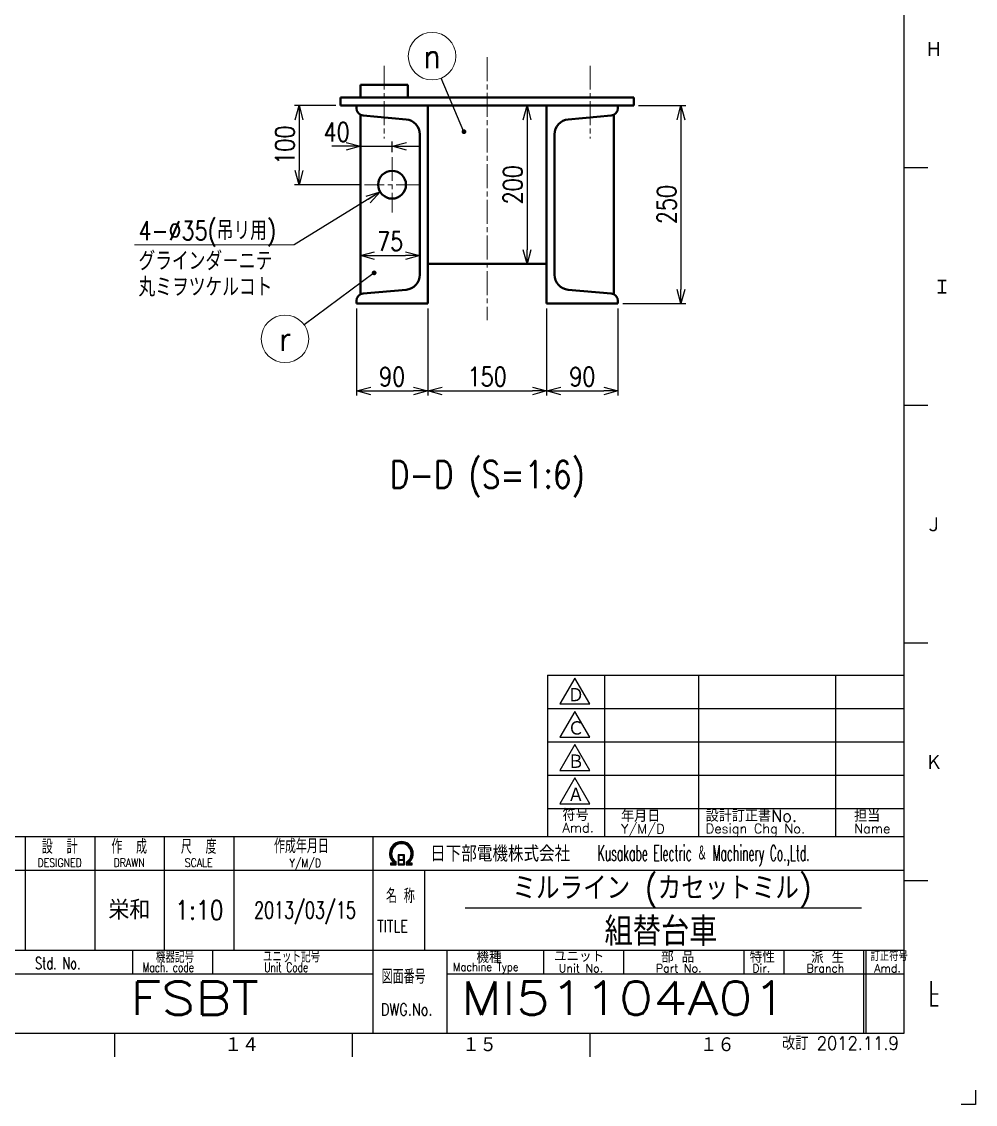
# Model space of a CAD drawing. Header units: millimetres. Extents: x 0 to 8410, y 0 to 5940.
# Drawn here: x 6404 to 8410, y 0 to 2278 of the extents above; entities that cross this region are included whole.
import ezdxf
from ezdxf.enums import TextEntityAlignment as Align

# ---------------------------------------------------------------- set-up
doc = ezdxf.new("R2010")
doc.units = ezdxf.units.MM
doc.header["$LTSCALE"] = 10
doc.linetypes.add('GEN7A', pattern=[7.5, 5, -0.75, 1, -0.75])
doc.layers.get('0').update_dxf_attribs({"lineweight": 20})
doc.layers.get('DEFPOINTS').update_dxf_attribs({"color": 253})
for name, color, linetype, lineweight in [('2', 5, 'Continuous', 40), ('4', 3, 'Continuous', 13), ('5', 3, 'Continuous', 13), ('6', 7, 'Continuous', 50), ('7A', 4, 'GEN7A', 13)]:
    doc.layers.add(name, color=color, linetype=linetype, lineweight=lineweight)
doc.layers.add('RAHM2', color=1, linetype='Continuous')
doc.styles.add('DIMENSION', font='romans.shx', dxfattribs={"width": 0.8, "bigfont": 'extfont2.shx'})
doc.styles.get("Standard").update_dxf_attribs({"font": 'romans.shx', "width": 0.8, "bigfont": 'extfont2.shx'})
doc.dimstyles.new('GEN-ISO$0', dxfattribs={"dimscale": 10, "dimtxt": 4, "dimasz": 3, "dimexe": 1, "dimexo": 1, "dimgap": 1, "dimtad": 3, "dimrnd": 0.01, "dimdsep": 46, "dimtxsty": 'Standard', "dimblk": 'OPEN30', "dimcen": 0, "dimclrt": 7, "dimazin": 2, "dimtp": 0.1, "dimtm": 0.1, "dimtfac": 0.6, "dimtmove": 2, "dimatfit": 3, "dimldrblk": 'OPEN30', "dimfxl": 1, "dimarcsym": 0})
doc.dimstyles.new('GEN-ISO$7', dxfattribs={"dimscale": 10, "dimtxt": 4, "dimasz": 3, "dimexe": 1, "dimexo": 1, "dimgap": 1, "dimtad": 3, "dimrnd": 0.01, "dimdsep": 46, "dimtxsty": 'Standard', "dimblk": 'OPEN30', "dimcen": 0, "dimclrt": 7, "dimazin": 2, "dimtp": 0.1, "dimtm": 0.1, "dimtfac": 0.6, "dimtmove": 2, "dimatfit": 3, "dimldrblk": 'OPEN30', "dimfxl": 1, "dimarcsym": 0})

# ---------------------------------------------------------------- blocks, each defined once
blk = doc.blocks.new('1A1ブヒン')
at = {"layer": 'RAHM2', "color": 5, "linetype": 'Continuous'}
for p, q in [((826, 15), (826, 579)), ((831, 197), (826, 197)), ((831, 147), (826, 147)), ((831, 97), (826, 97)), ((831, 47), (826, 47)), ((25, 15), (826, 15)), ((660, 10), (660, 15)), ((710, 10), (710, 15)), ((760, 10), (760, 15)), ((841, 3), (841, 0)), ((841, 0), (838, 0))]:
    blk.add_line(p, q, dxfattribs=at)
at = {"layer": 'RAHM2', "color": 7, "linetype": 'Continuous'}
for p, q in [((751, 90.26), (826, 90.26)), ((751, 90.26), (751, 56.26)), ((763, 90.26), (763, 56.26)), ((782.8, 90.26), (782.8, 56.26)), ((811.6, 90.26), (811.6, 56.26)), ((826, 56.26), (826, 90.26)), ((751, 83.26), (826, 83.26)), ((751, 76.26), (826, 76.26)), ((751, 69.26), (826, 69.26)), ((751, 62.26), (826, 62.26)), ((641.18, 56.26), (641.18, 32.42)), ((655.8, 56.26), (655.8, 32.42)), ((670.43, 56.26), (670.43, 32.42)), ((685.05, 56.26), (685.05, 32.42)), ((714.3, 56.26), (714.3, 15)), ((611.93, 49.26), (826, 49.26)), ((685.05, 49.26), (685.05, 32.42)), ((714.3, 49.26), (714.3, 49.26)), ((725.17, 49.26), (725.17, 32.42)), ((568.05, 32.42), (826, 32.42)), ((663.73, 32.42), (663.73, 27.42)), ((680.59, 32.42), (680.59, 27.42)), ((729.82, 32.42), (729.82, 15)), ((750.15, 32.42), (750.15, 27.42)), ((767, 32.42), (767, 27.42)), ((792.29, 32.42), (792.29, 27.42)), ((800.72, 32.42), (800.72, 27.42)), ((817.57, 15), (817.57, 32.42)), ((818.07, 15), (818.07, 32.42)), ((626.55, 27.42), (714.3, 27.42)), ((729.82, 27.42), (826, 27.42))]:
    blk.add_line(p, q, dxfattribs=at)
at = {"layer": 'RAHM2', "color": 3, "linetype": 'Continuous'}
blk.add_line((733.73, 41.35), (817.03, 41.35), dxfattribs=at)
at = {"layer": 'RAHM2', "color": 7, "linetype": 'Continuous'}
for points in [[(756.79, 89.67), (753.65, 84.23), (759.92, 84.23)], [(756.79, 82.67), (753.65, 77.23), (759.92, 77.23)], [(756.79, 75.67), (753.65, 70.23), (759.92, 70.23)], [(756.79, 68.67), (753.65, 63.23), (759.92, 63.23)]]:
    blk.add_lwpolyline(points, close=True, dxfattribs=at)
at = {"layer": 'RAHM2', "color": 5, "linetype": 'Continuous'}
blk.add_lwpolyline([(826, 56.26), (568.05, 56.26), (568.05, 15)], dxfattribs=at)
at = {"layer": 'RAHM2', "color": 7, "linetype": 'Continuous'}
for points in [[(719.62, 52.51), (719.62, 50.4), (720.92, 50.4), (720.92, 52.51), (719.62, 52.51)], [(718.02, 50.4), (719.22, 50.4), (719.22, 51.01)], [(718.02, 50.58), (718.97, 50.58), (718.97, 50.91)], [(718.72, 50.82), (718.72, 50.75), (718.02, 50.75), (718.02, 50.4)], [(719.77, 52.36), (719.77, 51.53), (720.77, 51.53), (720.77, 52.36), (719.77, 52.36)], [(720.77, 51.38), (720.77, 50.55), (719.77, 50.55), (719.77, 51.38), (720.77, 51.38)], [(721.32, 50.98), (721.32, 50.4), (722.58, 50.4), (722.58, 50.75), (721.85, 50.75), (721.85, 50.8)], [(721.57, 50.87), (721.57, 50.58), (722.58, 50.58)]]:
    blk.add_lwpolyline(points, dxfattribs=at)
for radius, start, end in [(2.5, 308.2706, 230.8952), (2.28, 303.9949, 234.4013), (2.06, 299.8294, 238.4756)]:
    blk.add_arc((720.3, 52.76), radius, start, end, dxfattribs=at)
at = {"layer": '4', "width": 0.9}
blk.add_text('改訂 2012.11.9', height=2.8, dxfattribs=at).set_placement((824.91, 11.44), align=Align.RIGHT)
at = {"layer": 'RAHM2', "color": 5, "linetype": 'Continuous'}
for s, height, p in [('Ｈ', 3.31, (830.43, 220.24)), ('Ｉ', 3.31, (832.19, 170.24)), ('Ｊ', 3.31, (830.43, 120.24)), ('Ｋ', 3.31, (830.43, 70.24)), ('Ｌ', 3.31, (830.43, 22.74)), ('Ｌ', 3.31, (830.43, 20.24)), ('１４', 3.311, (683.1, 10.87)), ('１５', 3.311, (733.1, 10.87)), ('１６', 3.311, (783.1, 10.87))]:
    blk.add_text(s, height=height, dxfattribs=at).set_placement(p)
at = {"layer": 'RAHM2', "color": 7, "linetype": 'Continuous'}
for s, height, p in [('Ｄ', 3.2, (755.23, 84.47)), ('Ｃ', 3.2, (755.23, 77.47)), ('Ｂ', 3.2, (755.23, 70.47)), ('Ａ', 3.2, (755.23, 63.47)), ('符号', 2.5, (754.17, 59.63)), ('年月日', 2.5, (766.49, 59.4)), ('設計訂正書No.', 2.5, (784.29, 59.44)), ('担当', 2.5, (815.5, 59.44)), ('Y/M/D', 2, (766.49, 56.97)), ('Amd.', 2, (754.17, 57.2)), ('Design Chg No.', 2, (784.29, 57.01)), ('Name', 2, (815.5, 57.01)), ('機種', 2.4, (736.08, 29.76)), ('ユニット', 2.4, (752.39, 29.96)), ('部 品', 2.4, (774.93, 29.79)), ('特性', 2.4, (793.55, 29.78)), ('派 生', 2.4, (806.46, 29.72)), ('Unit No.', 1.7, (753.39, 27.76)), ('Part No.', 1.7, (773.81, 27.76)), ('Dir.', 1.7, (794.09, 27.76)), ('Branch', 1.7, (805.51, 27.76)), ('Amd.', 1.7, (819.74, 27.76))]:
    blk.add_text(s, height=height, dxfattribs=at).set_placement(p)
for s, height, width, p in [('設  計', 3, 0.7, (648.43, 54.35)), ('作  成', 3, 0.7, (663.05, 54.35)), ('尺  度', 3, 0.7, (677.67, 54.35)), ('DESIGNED', 1.8, 0.8, (648.43, 50.85)), ('DRAWN', 1.8, 0.8, (663.05, 50.85)), ('SCALE', 1.8, 0.8, (677.67, 50.85)), ('DWG.No.', 2.5, 0.8, (721.41, 19.96))]:
    blk.add_text(s, height=height, dxfattribs=dict(at, width=width)).set_placement(p, align=Align.MIDDLE)
for s, height, width, p in [('作成年月日', 3, 0.7, (693.49, 52.82)), ('Kusakabe Electric ＆ Machinery Co.,Ltd.', 3.3108, 0.5, (761.56, 51.19)), ('Y/M/D', 1.8, 0.8, (696.79, 49.87)), ('名 称', 3, 0.7, (717.06, 42.33)), ('TITLE', 2.5, 0.8, (715.18, 36.25)), ('機器記号', 2.5, 0.7, (668.65, 29.77)), ('ユニット記号', 2.5, 0.7, (691.14, 29.85)), ('訂正符号', 2, 0.7, (818.96, 30.16)), ('Std. No.', 2.5, 0.7, (643.23, 28.44)), ('Mach. code', 2, 0.7, (665.86, 27.83)), ('Unit Code', 2, 0.7, (691.45, 27.83)), ('Machine Type', 1.7, 0.9, (731.15, 28.05)), ('図面番号', 3, 0.7, (716.15, 25.37))]:
    blk.add_text(s, height=height, dxfattribs=dict(at, width=width)).set_placement(p)
at = {"layer": 'RAHM2', "color": 7, "linetype": 'Continuous', "width": 0.844147}
blk.add_text('日下部電機株式会社', height=3.311, dxfattribs=at).set_placement((726.35, 51.06), (755.79, 51.06), align=Align.FIT)
at = {"layer": 'RAHM2', "color": 5, "linetype": 'Continuous', "width": 0.7}
for tag, p in [('HEADER3', (35, 566.01)), ('HEADER4', (54.75, 566)), ('HEADER15', (74.49, 566)), ('HEADER16', (94.43, 566))]:
    blk.add_attdef(tag, text='', height=6, dxfattribs=at).set_placement(p, align=Align.MIDDLE)
at = {"layer": 'RAHM2', "color": 7, "linetype": 'Continuous'}
blk.add_attdef('HEADER5', text='', height=2.5, dxfattribs=at).set_placement((63.69, 559.1), align=Align.BOTTOM_RIGHT)
for tag, height, width, p in [('HEADER25', 3.2, 0.63, (772.91, 86.65)), ('HEADER23', 3.33, 0.8, (797.4, 86.46)), ('HEADER24', 3.5, 0.8, (818.57, 86.49)), ('HEADER22', 3.2, 0.63, (772.91, 79.65)), ('HEADER20', 3.33, 0.8, (797.4, 79.46)), ('HEADER21', 3.5, 0.8, (818.57, 79.49)), ('HEADER19', 3.2, 0.63, (772.91, 72.65)), ('HEADER17', 3.33, 0.8, (797.4, 72.46)), ('HEADER18', 3.5, 0.8, (818.57, 72.49)), ('HEADER11', 3.2, 0.63, (772.91, 65.65)), ('HEADER9', 3.33, 0.8, (797.4, 65.46)), ('HEADER10', 3.5, 0.8, (818.57, 65.49)), ('HEADER7', 3.31, 0.8, (590.63, 48.21)), ('HEADER1', 5, 0.9, (775.12, 45.15)), ('GEN-TITLE-SCA', 4, 0.85, (677.79, 40.85)), ('HEADER2', 6, 0.9, (774.89, 36.68)), ('HEADER14', 3.31, 0.8, (590.63, 36.29))]:
    blk.add_attdef(tag, text='', height=height, dxfattribs=dict(at, width=width)).set_placement(p, align=Align.MIDDLE)
for tag, p in [('HEADER27', (648.45, 41.09)), ('HEADER26', (663.07, 41.09))]:
    blk.add_attdef(tag, text='', height=4, dxfattribs=at).set_placement(p, align=Align.MIDDLE)
at = {"layer": 'RAHM2', "color": 7, "linetype": 'Continuous', "width": 0.7}
blk.add_attdef('GEN-TITLE-DAT', text='', height=3.5, dxfattribs=at).set_placement((700.02, 39.1), align=Align.CENTER)
at = {"layer": 'RAHM2', "color": 5, "linetype": 'Continuous'}
blk.add_attdef('HEADER6', text='', height=5.8, dxfattribs=at).set_placement((623.09, 17.9), align=Align.BOTTOM_RIGHT)
at = {"layer": 'RAHM2', "color": 5, "linetype": 'Continuous', "style": 'DIMENSION', "width": 1.2}
for tag, p in [('HEADER13', (629.56, 16.75)), ('HEADER12', (663.26, 16.72)), ('GEN-TITLE-DWG', (732.79, 16.74))]:
    blk.add_attdef(tag, text='', height=7.02, dxfattribs=at).set_placement(p, align=Align.BOTTOM_LEFT)
at = {"layer": 'RAHM2', "color": 5, "linetype": 'Continuous', "style": 'DIMENSION'}
blk.add_attdef('HEADER8', text='', height=7.02, dxfattribs=at).set_placement((824.55, 16.71), align=Align.BOTTOM_RIGHT)
blk = doc.blocks.new('_Open30')
at = {"color": 0, "linetype": 'ByBlock', "lineweight": -2}
for p, q in [((-1, 0.268), (0, 0)), ((0, 0), (-1, -0.268)), ((0, 0), (-1, 0))]:
    blk.add_line(p, q, dxfattribs=at)
blk = doc.blocks.new('*D197')
at = {"layer": '5', "color": 0, "lineweight": -2, "transparency": 16777216}
for p, q in [((7258.4, 1674.4), (7258.4, 1490.8)), ((7508.4, 1674.4), (7508.4, 1490.8)), ((7288.4, 1500.8), (7478.4, 1500.8))]:
    blk.add_line(p, q, dxfattribs=at)
at = {"layer": 'DEFPOINTS', "color": 0, "transparency": 16777216}
for p in [(7258.4, 1684.4), (7508.4, 1684.4), (7508.4, 1500.8)]:
    blk.add_point(p, dxfattribs=at)
at = {"layer": '5', "color": 0, "lineweight": -2, "transparency": 16777216, "xscale": 30, "yscale": 30, "zscale": 30, "rotation": 180}
blk.add_blockref('_Open30', (7258.4, 1500.8), dxfattribs=at)
at = {"layer": '5', "color": 0, "lineweight": -2, "transparency": 16777216, "xscale": 30, "yscale": 30, "zscale": 30}
blk.add_blockref('_Open30', (7508.4, 1500.8), dxfattribs=at)
at = {"layer": '5', "color": 7, "transparency": 16777216, "insert": (7383.4, 1530.8), "char_height": 40, "attachment_point": 5}
blk.add_mtext('150', dxfattribs=at)
blk = doc.blocks.new('*D198')
at = {"layer": '5', "color": 0, "lineweight": -2, "transparency": 16777216}
for p, q in [((7508.4, 1674.4), (7508.4, 1490.8)), ((7658.4, 1674.4), (7658.4, 1490.8)), ((7538.4, 1500.8), (7628.4, 1500.8))]:
    blk.add_line(p, q, dxfattribs=at)
at = {"layer": 'DEFPOINTS', "color": 0, "transparency": 16777216}
for p in [(7508.4, 1684.4), (7658.4, 1684.4), (7658.4, 1500.8)]:
    blk.add_point(p, dxfattribs=at)
at = {"layer": '5', "color": 0, "lineweight": -2, "transparency": 16777216, "xscale": 30, "yscale": 30, "zscale": 30, "rotation": 180}
blk.add_blockref('_Open30', (7508.4, 1500.8), dxfattribs=at)
at = {"layer": '5', "color": 0, "lineweight": -2, "transparency": 16777216, "xscale": 30, "yscale": 30, "zscale": 30}
blk.add_blockref('_Open30', (7658.4, 1500.8), dxfattribs=at)
at = {"layer": '5', "color": 7, "transparency": 16777216, "insert": (7583.4, 1530.8), "char_height": 40, "attachment_point": 5}
blk.add_mtext('90', dxfattribs=at)
blk = doc.blocks.new('*D199')
at = {"layer": '5', "color": 0, "lineweight": -2, "transparency": 16777216}
for p, q in [((7108.4, 1674.4), (7108.4, 1490.8)), ((7258.4, 1674.4), (7258.4, 1490.8)), ((7138.4, 1500.8), (7228.4, 1500.8))]:
    blk.add_line(p, q, dxfattribs=at)
at = {"layer": 'DEFPOINTS', "color": 0, "transparency": 16777216}
for p in [(7108.4, 1684.4), (7258.4, 1684.4), (7258.4, 1500.8)]:
    blk.add_point(p, dxfattribs=at)
at = {"layer": '5', "color": 0, "lineweight": -2, "transparency": 16777216, "xscale": 30, "yscale": 30, "zscale": 30, "rotation": 180}
blk.add_blockref('_Open30', (7108.4, 1500.8), dxfattribs=at)
at = {"layer": '5', "color": 0, "lineweight": -2, "transparency": 16777216, "xscale": 30, "yscale": 30, "zscale": 30}
blk.add_blockref('_Open30', (7258.4, 1500.8), dxfattribs=at)
at = {"layer": '5', "color": 7, "transparency": 16777216, "insert": (7183.4, 1530.8), "char_height": 40, "attachment_point": 5}
blk.add_mtext('90', dxfattribs=at)
blk = doc.blocks.new('*D200')
at = {"layer": '5', "color": 0, "lineweight": -2, "transparency": 16777216}
for p, q in [((7701.7, 2101.1), (7800.8, 2101.1)), ((7790.8, 2071.1), (7790.8, 1714.4)), ((7668.4, 1684.4), (7800.8, 1684.4))]:
    blk.add_line(p, q, dxfattribs=at)
at = {"layer": 'DEFPOINTS', "color": 0, "transparency": 16777216}
for p in [(7691.7, 2101.1), (7658.4, 1684.4), (7790.8, 1684.4)]:
    blk.add_point(p, dxfattribs=at)
at = {"layer": '5', "color": 0, "lineweight": -2, "transparency": 16777216, "xscale": 30, "yscale": 30, "zscale": 30}
for p, rotation in [((7790.8, 2101.1), 90), ((7790.8, 1684.4), 270)]:
    blk.add_blockref('_Open30', p, dxfattribs=dict(at, rotation=rotation))
at = {"layer": '5', "color": 7, "transparency": 16777216, "insert": (7760.8, 1892.8), "char_height": 40, "attachment_point": 5, "rotation": 90}
blk.add_mtext('250', dxfattribs=at)
blk = doc.blocks.new('*D201')
at = {"layer": '5', "color": 0, "lineweight": -2, "transparency": 16777216}
blk.add_line((7467.2, 2071.1), (7467.2, 1797.8), dxfattribs=at)
at = {"layer": 'DEFPOINTS', "color": 0, "transparency": 16777216}
for p in [(7508.4, 2101.1), (7467.2, 1767.8), (7508.4, 1767.8)]:
    blk.add_point(p, dxfattribs=at)
at = {"layer": '5', "color": 0, "lineweight": -2, "transparency": 16777216, "xscale": 30, "yscale": 30, "zscale": 30}
for p, rotation in [((7467.2, 2101.1), 90), ((7467.2, 1767.8), 270)]:
    blk.add_blockref('_Open30', p, dxfattribs=dict(at, rotation=rotation))
at = {"layer": '5', "color": 7, "transparency": 16777216, "insert": (7437.2, 1934.4), "char_height": 40, "attachment_point": 5, "rotation": 90}
blk.add_mtext('200', dxfattribs=at)
blk = doc.blocks.new('*D202')
at = {"layer": '5', "color": 0, "lineweight": -2, "transparency": 16777216}
for p, q in [((7065.1, 2101.1), (6977.9, 2101.1)), ((6987.9, 2071.1), (6987.9, 1964.4)), ((7115.1, 1934.4), (6977.9, 1934.4))]:
    blk.add_line(p, q, dxfattribs=at)
at = {"layer": 'DEFPOINTS', "color": 0, "transparency": 16777216}
for p in [(7075.1, 2101.1), (6987.9, 1934.4), (7125.1, 1934.4)]:
    blk.add_point(p, dxfattribs=at)
at = {"layer": '5', "color": 0, "lineweight": -2, "transparency": 16777216, "xscale": 30, "yscale": 30, "zscale": 30}
for p, rotation in [((6987.9, 2101.1), 90), ((6987.9, 1934.4), 270)]:
    blk.add_blockref('_Open30', p, dxfattribs=dict(at, rotation=rotation))
at = {"layer": '5', "color": 7, "transparency": 16777216, "insert": (6957.9, 2017.8), "char_height": 40, "attachment_point": 5, "rotation": 90}
blk.add_mtext('100', dxfattribs=at)
blk = doc.blocks.new('*D203')
at = {"layer": '5', "color": 0, "lineweight": -2, "transparency": 16777216}
blk.add_line((7146.7, 1785.5), (7211.7, 1785.5), dxfattribs=at)
at = {"layer": 'DEFPOINTS', "color": 0, "transparency": 16777216}
for p in [(7241.7, 1785.5), (7241.7, 1756), (7116.7, 1728.8)]:
    blk.add_point(p, dxfattribs=at)
at = {"layer": '5', "color": 0, "lineweight": -2, "transparency": 16777216, "xscale": 30, "yscale": 30, "zscale": 30, "rotation": 180}
blk.add_blockref('_Open30', (7116.7, 1785.5), dxfattribs=at)
at = {"layer": '5', "color": 0, "lineweight": -2, "transparency": 16777216, "xscale": 30, "yscale": 30, "zscale": 30}
blk.add_blockref('_Open30', (7241.7, 1785.5), dxfattribs=at)
at = {"layer": '5', "color": 7, "transparency": 16777216, "insert": (7179.2, 1815.5), "char_height": 40, "attachment_point": 5}
blk.add_mtext('75', dxfattribs=at)
blk = doc.blocks.new('GENBALLOON1')
blk.add_circle((0, 0), 5)
at = {"flags": 1}
blk.add_attdef('GEN_PARENT', text='', height=2.5, dxfattribs=at).set_placement((0, 0), align=Align.MIDDLE)
blk.add_attdef('REF_NO', text='', height=3.5).set_placement((0, 0), align=Align.MIDDLE)
at = {"color": 7, "flags": 1}
for tag, p in [('5GENINF', (6.43, 0.96)), ('6GENINF', (6.43, 0.63)), ('7GENINF', (6.43, 0.3)), ('8GENINF', (6.43, -0.04)), ('9GENINF', (6.43, -0.37)), ('3GENINF', (6.43, -2.34)), ('10GENINF', (6.43, -0.7)), ('11GENINF', (6.43, -1)), ('12GENINF', (6.43, -1.34)), ('13GENINF', (6.43, -1.67)), ('14GENINF', (6.43, -2)), ('4GENINF', (6.43, -2.67)), ('20GENINF', (6.43, -4.7)), ('15GENINF', (6.43, -3)), ('16GENINF', (6.43, -3.34)), ('17GENINF', (6.43, -3.7)), ('18GENINF', (6.43, -4.04)), ('19GENINF', (6.43, -4.37)), ('21GENINF', (6.43, -5.04)), ('22GENINF', (6.43, -5.37))]:
    blk.add_attdef(tag, p, '', height=0.2, dxfattribs=at)
blk = doc.blocks.new('*D27')
at = {"layer": '5', "color": 0, "lineweight": -2, "transparency": 16777216}
for p, q in [((7116.7, 2071.7), (7116.7, 2005.4)), ((7086.7, 2015.4), (7056.7, 2015.4)), ((7116.7, 2015.4), (7183.4, 2015.4)), ((7183.4, 2002.8), (7183.4, 2025.4)), ((7213.4, 2015.4), (7243.4, 2015.4))]:
    blk.add_line(p, q, dxfattribs=at)
at = {"layer": 'DEFPOINTS', "color": 0, "transparency": 16777216}
for p in [(7116.7, 2081.7), (7183.4, 2015.4), (7183.4, 1992.8)]:
    blk.add_point(p, dxfattribs=at)
at = {"layer": '5', "color": 0, "lineweight": -2, "transparency": 16777216, "xscale": 30, "yscale": 30, "zscale": 30}
blk.add_blockref('_Open30', (7116.7, 2015.4), dxfattribs=at)
at = {"layer": '5', "color": 0, "lineweight": -2, "transparency": 16777216, "xscale": 30, "yscale": 30, "zscale": 30, "rotation": 180}
blk.add_blockref('_Open30', (7183.4, 2015.4), dxfattribs=at)
at = {"layer": '5', "color": 7, "transparency": 16777216, "insert": (7066.7, 2045.4), "char_height": 40, "attachment_point": 5}
blk.add_mtext('40', dxfattribs=at)

msp = doc.modelspace()

# ---------------------------------------------------------------- linework, layer by layer
at = {"layer": '2'}
for p, q in [((7216.7405, 2144.4429), (7116.7405, 2144.4429)), ((7116.7405, 2144.4429), (7116.7405, 2117.7762)), ((7216.7405, 2117.7762), (7216.7405, 2144.4429)), ((7691.7405, 2117.7762), (7075.0738, 2117.7762)), ((7075.0738, 2117.7762), (7075.0738, 2101.1096)), ((7075.0738, 2101.1096), (7691.7405, 2101.1096)), ((7108.4072, 2101.1096), (7258.4072, 2101.1096)), ((7108.4072, 2101.1096), (7108.4072, 2095.6207)), ((7691.7405, 2101.1096), (7108.4072, 2101.1096)), ((7258.4072, 2101.1096), (7258.4072, 1684.4429)), ((7508.4072, 2101.1096), (7508.4072, 1684.4429)), ((7658.4072, 2101.1096), (7508.4072, 2101.1096)), ((7658.4072, 2101.1096), (7658.4072, 2095.6207)), ((7691.7405, 2101.1096), (7691.7405, 2117.7762)), ((7116.7405, 2081.6763), (7116.7405, 1703.8761)), ((7122.8627, 2079.8429), (7212.8294, 2071.9762)), ((7643.9516, 2079.8429), (7553.985, 2071.9762)), ((7650.0738, 2081.6763), (7650.0738, 1703.8761)), ((7241.7405, 2040.4318), (7241.7405, 1745.1207)), ((7525.0738, 2040.4318), (7525.0738, 1745.1207)), ((7508.4072, 1767.7762), (7258.4072, 1767.7762)), ((7212.8294, 1713.5762), (7122.8627, 1705.7096)), ((7553.985, 1713.5762), (7643.9516, 1705.7096)), ((7108.4072, 1689.9318), (7108.4072, 1684.4429)), ((7658.4072, 1689.9318), (7658.4072, 1684.4429)), ((7108.4072, 1684.4429), (7258.4072, 1684.4429)), ((7108.4072, 1684.4429), (7258.4072, 1684.4429)), ((7658.4072, 1684.4429), (7508.4072, 1684.4429)), ((7508.4072, 1684.4429), (7658.4072, 1684.4429))]:
    msp.add_line(p, q, dxfattribs=at)
msp.add_circle((7183.4072, 1934.4429), 29.1667, dxfattribs=at)
for centre, radius, start, end in [((7124.2405, 2095.6207), 15.8333, 180, 265), ((7642.5738, 2095.6207), 15.8333, 275, 0), ((7210.0738, 2040.4318), 31.6667, 0, 85), ((7556.7405, 2040.4318), 31.6667, 95, 180), ((7210.0738, 1745.1207), 31.6667, 275, 0), ((7556.7405, 1745.1207), 31.6667, 180, 265), ((7124.2405, 1689.9318), 15.8333, 95, 180), ((7642.5738, 1689.9318), 15.8333, 0, 85)]:
    msp.add_arc(centre, radius, start, end, dxfattribs=at)
at = {"layer": '5', "ltscale": 5}
msp.add_line((6977.2236, 1808.1745), (6641.7161, 1808.1745), dxfattribs=at)
at = {"layer": '7A'}
for p, q in [((7383.4072, 2202.5252), (7383.4072, 1649.5412)), ((7166.7405, 2184.925), (7166.7405, 2031.6017)), ((7600.0738, 2184.925), (7600.0738, 2031.6017)), ((7183.4072, 1992.7762), (7183.4072, 1876.1096)), ((7241.7405, 1934.4429), (7125.0738, 1934.4429))]:
    msp.add_line(p, q, dxfattribs=at)

# ---------------------------------------------------------------- block references
at = {"layer": '2'}
ref = msp.add_blockref('1A1ブヒン', (0, 0), dxfattribs=dict(at, xscale=10, yscale=10, zscale=10))
ref.add_attrib('GEN-TITLE-DWG', 'MI51104A01', dxfattribs={"layer": 'RAHM2', "color": 5, "linetype": 'Continuous', "height": 70.23, "style": 'DIMENSION', "width": 1.2}).set_placement((7327.9, 167.355), align=Align.BOTTOM_LEFT)
ref.add_attrib('GEN-TITLE-DAT', '2013/03/15', dxfattribs={"layer": 'RAHM2', "color": 7, "linetype": 'Continuous', "height": 35, "width": 0.7}).set_placement((7000.2297, 391.0231), align=Align.CENTER)
ref.add_attrib('GEN-TITLE-SCA', '1:10', dxfattribs={"layer": 'RAHM2', "color": 7, "linetype": 'Continuous', "height": 40, "width": 0.85}).set_placement((6777.9127, 408.503), align=Align.MIDDLE)
ref.add_attrib('HEADER1', 'ミルライン (カセットミル)', dxfattribs={"layer": 'RAHM2', "color": 7, "linetype": 'Continuous', "height": 50, "width": 0.9}).set_placement((7751.2241, 451.4737), align=Align.MIDDLE)
ref.add_attrib('HEADER2', '組替台車', dxfattribs={"layer": 'RAHM2', "color": 7, "linetype": 'Continuous', "height": 60, "width": 0.9}).set_placement((7748.9437, 366.7835), align=Align.MIDDLE)
ref.add_attrib('HEADER12', 'FSBT', dxfattribs={"layer": 'RAHM2', "color": 5, "linetype": 'Continuous', "height": 70.23, "style": 'DIMENSION', "width": 1.2}).set_placement((6632.5812, 167.1947), align=Align.BOTTOM_LEFT)
ref.add_attrib('HEADER26', '栄和', dxfattribs={"layer": 'RAHM2', "color": 7, "linetype": 'Continuous', "height": 40}).set_placement((6630.7394, 410.9018), align=Align.MIDDLE)
at = {"layer": '5'}
ref = msp.add_blockref('GENBALLOON1', (7267.5116, 2204.9431), dxfattribs=dict(at, xscale=10, yscale=10, zscale=10))
ref.add_attrib('REF_NO', 'n', dxfattribs={"color": 7, "height": 50, "width": 0.9}).set_placement((7267.5116, 2204.9431), align=Align.MIDDLE_CENTER)
ref = msp.add_blockref('GENBALLOON1', (6958.155, 1610.1951), dxfattribs=dict(at, xscale=10, yscale=10, zscale=10))
ref.add_attrib('REF_NO', 'r', dxfattribs={"color": 7, "height": 50, "width": 0.9}).set_placement((6958.155, 1610.1951), align=Align.MIDDLE_CENTER)

# ---------------------------------------------------------------- texts
at = {"layer": '6', "ltscale": 5, "width": 0.8}
for s, p in [('4-%%c35(吊リ用)', (6650.0369, 1818.1745)), ('グラインダ－ニテ', (6650.0369, 1754.0266)), ('丸ミヲツケルコト', (6650.0369, 1699.2094))]:
    msp.add_text(s, height=40, dxfattribs=at).set_placement(p)
at = {"layer": '6', "width": 0.8}
msp.add_text('D-D (S=1:6)', height=57.5, dxfattribs=at).set_placement((7383.4072, 1296.207), align=Align.CENTER)

# ---------------------------------------------------------------- dimensions: what is measured, and where the dimension line sits
at = {"layer": '5'}
for base, p1, p2, override, picture, middle in [((6987.8524, 1934.4429), (7075.0738, 2101.1096), (7125.0738, 1934.4429), {"dimscale": 10, "dimlfac": 0.6, "dimtmove": 1}, '*D202', (6957.8524, 2017.7762)), ((7467.2261, 1767.7762), (7508.4072, 2101.1096), (7508.4072, 1767.7762), {"dimscale": 10, "dimlfac": 0.6, "dimse1": 1, "dimse2": 1, "dimtmove": 1}, '*D201', (7437.2261, 1934.4429)), ((7790.7563, 1684.4429), (7691.7405, 2101.1096), (7658.4072, 1684.4429), {"dimscale": 10, "dimlfac": 0.6, "dimtmove": 1}, '*D200', (7760.7563, 1892.7762))]:
    dim = msp.add_linear_dim(base=base, p1=p1, p2=p2, angle=90, dimstyle='GEN-ISO$0', override=override, dxfattribs=at)
    dim.commit()
    dim.dimension.update_dxf_attribs({"geometry": picture, "text_midpoint": middle})
dim = msp.add_linear_dim(base=(7183.4072, 2015.3827), p1=(7116.7405, 2081.6763), p2=(7183.4072, 1992.7762), dimstyle='GEN-ISO$0', override={"dimscale": 10, "dimlfac": 0.6, "dimtmove": 1}, dxfattribs=at)
dim.commit()
dim.dimension.update_dxf_attribs({"geometry": '*D27', "text_midpoint": (7066.7405, 2015.3827), "dimtype": 160})
for base, p1, p2, override, picture, middle in [((7241.7405, 1785.4626), (7116.7405, 1728.8494), (7241.7405, 1755.997), {"dimscale": 10, "dimlfac": 0.6, "dimse1": 1, "dimse2": 1, "dimtmove": 1}, '*D203', (7179.2405, 1815.4626)), ((7258.4072, 1500.8317), (7108.4072, 1684.4429), (7258.4072, 1684.4429), {"dimscale": 10, "dimlfac": 0.6, "dimtmove": 1}, '*D199', (7183.4072, 1530.8317)), ((7508.4072, 1500.8317), (7258.4072, 1684.4429), (7508.4072, 1684.4429), {"dimscale": 10, "dimlfac": 0.6, "dimtmove": 1}, '*D197', (7383.4072, 1530.8317)), ((7658.4072, 1500.8317), (7508.4072, 1684.4429), (7658.4072, 1684.4429), {"dimscale": 10, "dimlfac": 0.6, "dimtmove": 1}, '*D198', (7583.4072, 1530.8317))]:
    dim = msp.add_linear_dim(base=base, p1=p1, p2=p2, dimstyle='GEN-ISO$0', override=override, dxfattribs=at)
    dim.commit()
    dim.dimension.update_dxf_attribs({"geometry": picture, "text_midpoint": middle})

# ---------------------------------------------------------------- leaders
for points, override in [([(7334.5299, 2046.0561), (7286.9436, 2158.8737)], {"dimasz": 4, "dimtad": 0, "dimldrblk": 'DotSmall'}), ([(7158.5342, 1919.2105), (6977.2236, 1808.1745)], {"dimgap": 1, "dimtad": 0}), ([(7145.6697, 1749.0833), (6998.3341, 1639.9549)], {"dimasz": 4, "dimtad": 0, "dimldrblk": 'DotSmall'})]:
    msp.add_leader(points, dimstyle='GEN-ISO$7', override=override, dxfattribs=at)

doc.saveas('drawing.dxf')
